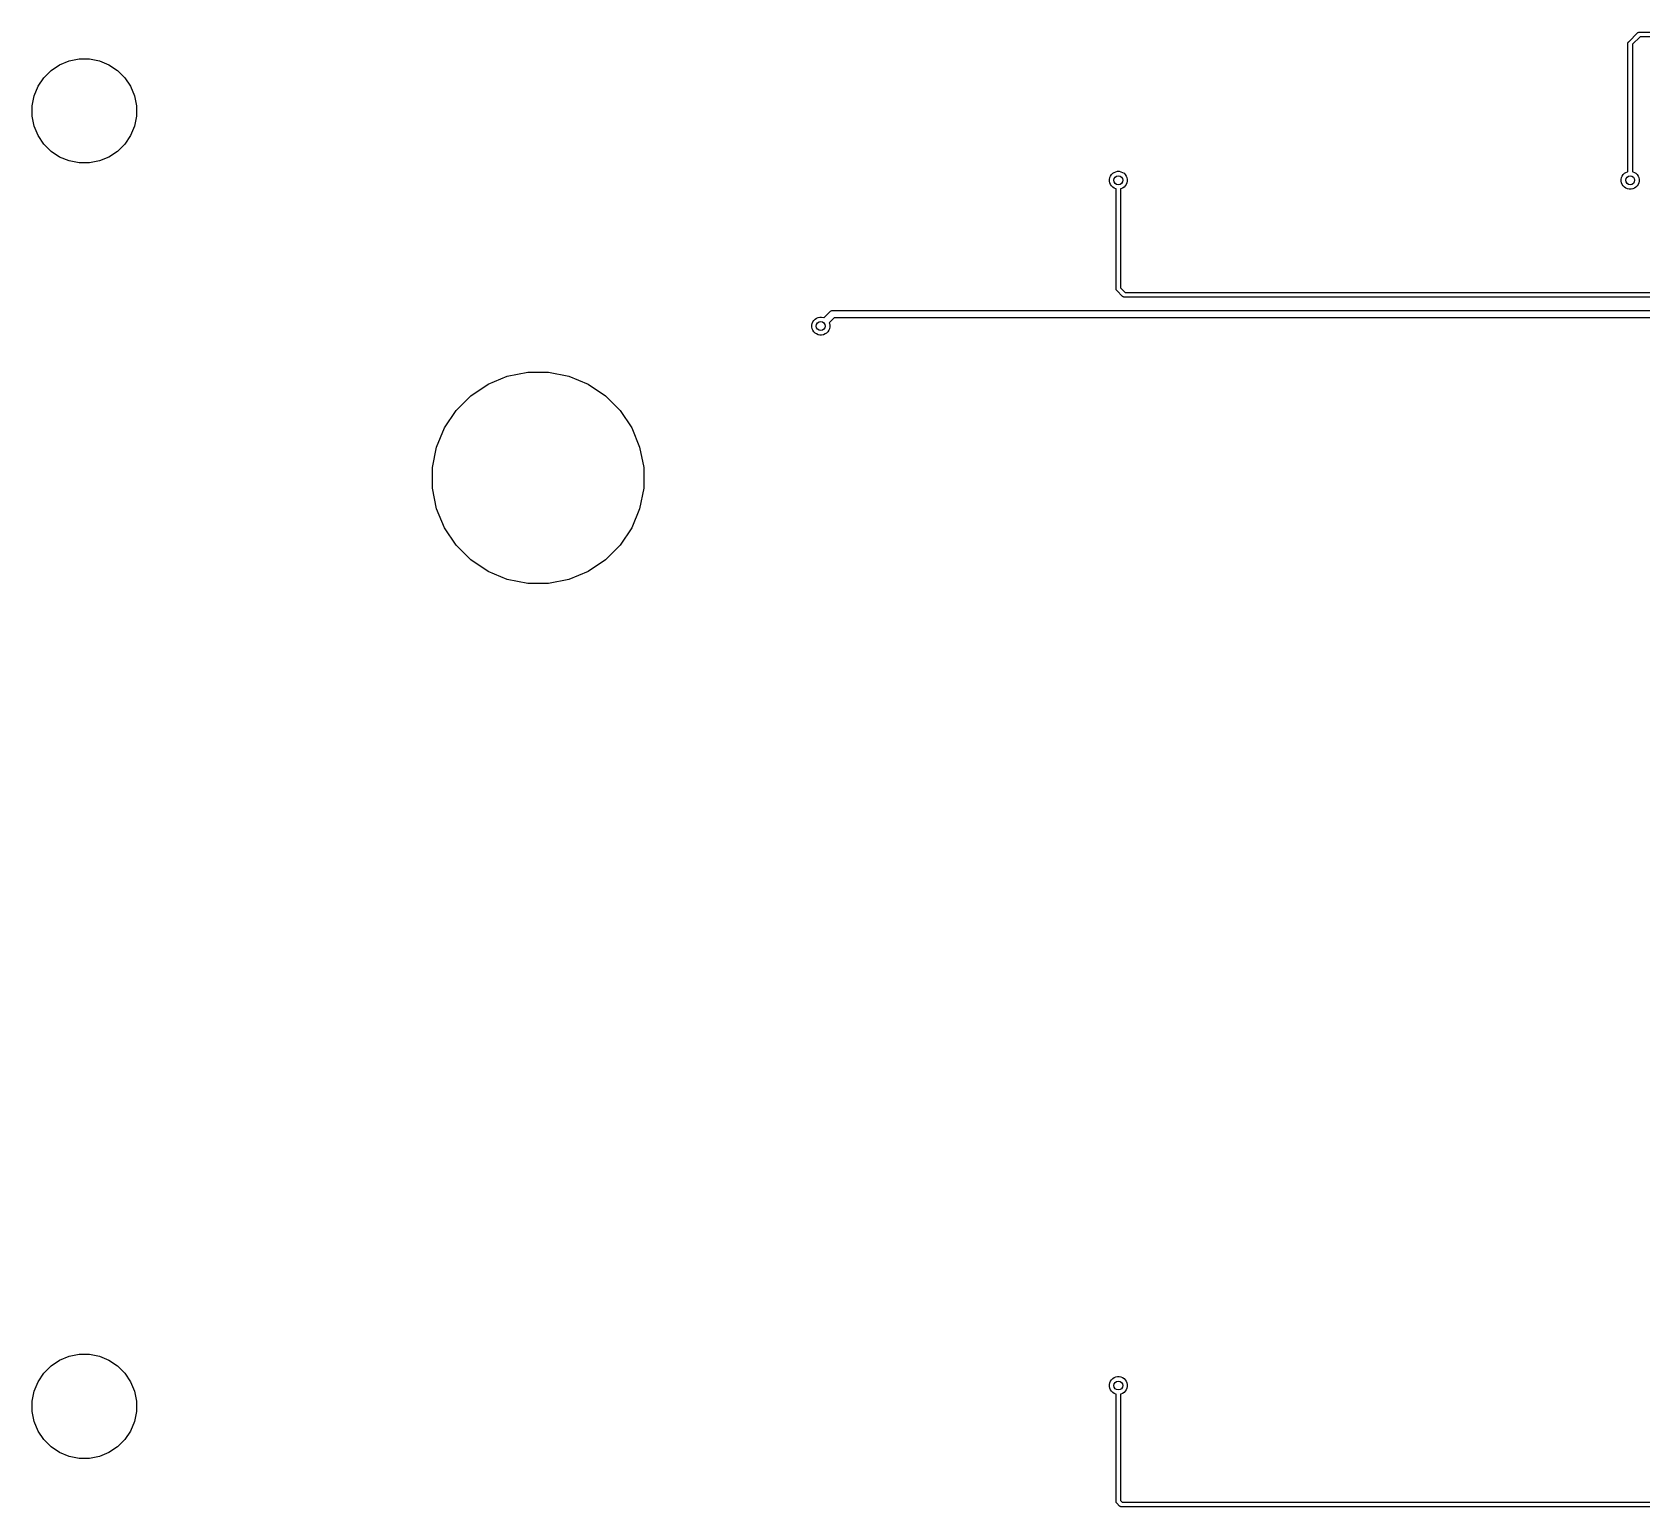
# Model space of a CAD drawing. Extents: x 70 to 232, y -100 to -50.
# Drawn here: x 70.5 to 124.6, y -99.6 to -50 of the extents above; entities that cross this region are included whole.
import ezdxf

# ---------------------------------------------------------------- set-up
doc = ezdxf.new("R2010")
doc.units = 0
doc.layers.add('BLACK', color=7, linetype='CONTINUOUS')

msp = doc.modelspace()

# ---------------------------------------------------------------- linework, layer by layer
at = {"layer": 'BLACK', "linetype": 'CONTINUOUS'}
for p, q in [((124.15, -50.3444), (124.444, -50.0496)), ((124.531, -50.175), (124.275, -50.4311)), ((124.444, -50.0496), (124.447, -50.0467)), ((124.447, -50.0467), (124.458, -50.0373)), ((124.458, -50.0373), (124.471, -50.0304)), ((124.471, -50.0304), (124.485, -50.0261)), ((124.485, -50.0261), (124.496, -50.025)), ((124.496, -50.025), (124.5, -50.0246)), ((124.496, -50.025), (124.496, -50.025)), ((124.5, -50.0246), (124.504, -50.025)), ((124.504, -50.025), (221.596, -50.025)), ((221.569, -50.175), (124.531, -50.175)), ((124.125, -50.3963), (124.126, -50.3853)), ((124.125, -50.4), (124.125, -50.3963)), ((124.125, -50.4037), (124.125, -50.4)), ((124.125, -54.709), (124.125, -50.4037)), ((124.126, -50.3853), (124.13, -50.3712)), ((124.13, -50.3712), (124.137, -50.3581)), ((124.137, -50.3581), (124.147, -50.3467)), ((124.147, -50.3467), (124.15, -50.3444)), ((124.275, -50.4311), (124.275, -54.709)), ((70.8907, -51.5544), (71.1344, -51.3107)), ((71.1344, -51.3107), (71.4211, -51.1192)), ((71.4211, -51.1192), (71.7395, -50.9873)), ((71.7395, -50.9873), (72.0776, -50.92)), ((72.0776, -50.92), (72.4224, -50.92)), ((72.4224, -50.92), (72.7605, -50.9873)), ((72.7605, -50.9873), (73.0789, -51.1192)), ((73.0789, -51.1192), (73.3656, -51.3107)), ((73.3656, -51.3107), (73.6093, -51.5544)), ((70.5673, -52.1595), (70.6992, -51.8411)), ((70.6992, -51.8411), (70.8907, -51.5544)), ((73.6093, -51.5544), (73.8008, -51.8411)), ((73.8008, -51.8411), (73.9327, -52.1595)), ((70.5, -52.4976), (70.5673, -52.1595)), ((73.9327, -52.1595), (74, -52.4976)), ((70.5, -52.8424), (70.5, -52.4976)), ((70.5673, -53.1805), (70.5, -52.8424)), ((74, -52.8424), (73.9327, -53.1805)), ((74, -52.4976), (74, -52.8424)), ((70.6992, -53.4989), (70.5673, -53.1805)), ((70.8907, -53.7856), (70.6992, -53.4989)), ((73.8008, -53.4989), (73.6093, -53.7856)), ((73.9327, -53.1805), (73.8008, -53.4989)), ((71.1344, -54.0293), (70.8907, -53.7856)), ((71.4211, -54.2208), (71.1344, -54.0293)), ((73.3656, -54.0293), (73.0789, -54.2208)), ((73.6093, -53.7856), (73.3656, -54.0293)), ((71.7395, -54.3527), (71.4211, -54.2208)), ((72.0776, -54.42), (71.7395, -54.3527)), ((72.4224, -54.42), (72.0776, -54.42)), ((72.7605, -54.3527), (72.4224, -54.42)), ((73.0789, -54.2208), (72.7605, -54.3527)), ((106.7, -54.9705), (106.712, -54.9125)), ((106.7, -55.0295), (106.7, -54.9705)), ((106.712, -55.0875), (106.7, -55.0295)), ((106.712, -54.9125), (106.734, -54.8579)), ((106.734, -55.1421), (106.712, -55.0875)), ((106.734, -54.8579), (106.767, -54.8088)), ((106.767, -55.1912), (106.734, -55.1421)), ((106.767, -54.8088), (106.809, -54.767)), ((106.809, -54.767), (106.858, -54.7341)), ((106.858, -54.7341), (106.912, -54.7115)), ((106.912, -54.7115), (106.97, -54.7)), ((106.97, -54.7), (107.03, -54.7)), ((107.03, -54.7), (107.088, -54.7115)), ((107.088, -54.7115), (107.142, -54.7341)), ((107.142, -54.7341), (107.191, -54.767)), ((107.191, -54.767), (107.233, -54.8088)), ((107.233, -54.8088), (107.266, -54.8579)), ((107.266, -55.1421), (107.233, -55.1912)), ((107.266, -54.8579), (107.288, -54.9125)), ((107.288, -55.0875), (107.266, -55.1421)), ((107.288, -54.9125), (107.3, -54.9705)), ((107.3, -55.0295), (107.288, -55.0875)), ((107.3, -54.9705), (107.3, -55.0295)), ((123.9, -54.9705), (123.912, -54.9125)), ((123.9, -55.0295), (123.9, -54.9705)), ((123.912, -55.0875), (123.9, -55.0295)), ((123.912, -54.9125), (123.934, -54.8579)), ((123.934, -55.1421), (123.912, -55.0875)), ((123.934, -54.8579), (123.967, -54.8088)), ((123.967, -55.1912), (123.934, -55.1421)), ((123.967, -54.8088), (124.009, -54.767)), ((124.009, -54.767), (124.058, -54.7341)), ((124.058, -54.7341), (124.112, -54.7115)), ((124.112, -54.7115), (124.125, -54.709)), ((124.275, -54.709), (124.288, -54.7115)), ((124.288, -54.7115), (124.342, -54.7341)), ((124.342, -54.7341), (124.391, -54.767)), ((124.391, -54.767), (124.433, -54.8088)), ((124.433, -54.8088), (124.466, -54.8579)), ((124.466, -55.1421), (124.433, -55.1912)), ((124.466, -54.8579), (124.488, -54.9125)), ((124.488, -55.0875), (124.466, -55.1421)), ((124.488, -54.9125), (124.5, -54.9705)), ((124.5, -55.0295), (124.488, -55.0875)), ((124.5, -54.9705), (124.5, -55.0295)), ((106.809, -55.233), (106.767, -55.1912)), ((106.858, -55.2659), (106.809, -55.233)), ((106.912, -55.2885), (106.858, -55.2659)), ((106.925, -55.291), (106.912, -55.2885)), ((106.925, -58.6463), (106.925, -55.291)), ((107.088, -55.2885), (107.075, -55.291)), ((107.075, -55.291), (107.075, -58.6189)), ((107.142, -55.2659), (107.088, -55.2885)), ((107.191, -55.233), (107.142, -55.2659)), ((107.233, -55.1912), (107.191, -55.233)), ((124.009, -55.233), (123.967, -55.1912)), ((124.058, -55.2659), (124.009, -55.233)), ((124.112, -55.2885), (124.058, -55.2659)), ((124.17, -55.3), (124.112, -55.2885)), ((124.23, -55.3), (124.17, -55.3)), ((124.288, -55.2885), (124.23, -55.3)), ((124.342, -55.2659), (124.288, -55.2885)), ((124.391, -55.233), (124.342, -55.2659)), ((124.433, -55.1912), (124.391, -55.233)), ((106.925, -58.65), (106.925, -58.6463)), ((106.925, -58.6537), (106.925, -58.65)), ((106.926, -58.6647), (106.925, -58.6537)), ((106.925, -58.6537), (106.925, -58.6537)), ((106.93, -58.6788), (106.926, -58.6647)), ((106.937, -58.6919), (106.93, -58.6788)), ((106.947, -58.7033), (106.937, -58.6919)), ((106.95, -58.7056), (106.947, -58.7033)), ((107.144, -58.9004), (106.95, -58.7056)), ((107.075, -58.6189), (107.231, -58.775)), ((107.147, -58.9033), (107.144, -58.9004)), ((107.15, -58.9056), (107.147, -58.9033)), ((107.158, -58.9127), (107.15, -58.9056)), ((107.171, -58.9196), (107.158, -58.9127)), ((107.185, -58.9239), (107.171, -58.9196)), ((107.2, -58.9254), (107.185, -58.9239)), ((107.204, -58.925), (107.2, -58.9254)), ((192.996, -58.925), (107.204, -58.925)), ((107.231, -58.775), (192.925, -58.775)), ((97.1046, -59.6186), (97.3073, -59.4159)), ((97.3073, -59.4159), (97.3112, -59.4112)), ((97.3112, -59.4112), (97.3244, -59.4004)), ((97.3244, -59.4004), (97.3302, -59.3956)), ((97.3302, -59.3956), (97.3519, -59.384)), ((97.3519, -59.384), (97.3528, -59.3837)), ((97.3528, -59.3837), (97.3755, -59.3768)), ((97.3755, -59.3768), (97.3939, -59.375)), ((97.3939, -59.375), (97.4, -59.3744)), ((97.3939, -59.375), (97.3939, -59.375)), ((97.4, -59.3744), (97.4061, -59.375)), ((97.4061, -59.375), (213.794, -59.375)), ((96.7, -59.8705), (96.7115, -59.8125)), ((96.7, -59.9295), (96.7, -59.8705)), ((96.7115, -59.9875), (96.7, -59.9295)), ((96.7115, -59.8125), (96.7341, -59.7579)), ((96.7341, -60.0421), (96.7115, -59.9875)), ((96.7341, -59.7579), (96.767, -59.7088)), ((96.767, -59.7088), (96.8088, -59.667)), ((96.8088, -59.667), (96.8579, -59.6341)), ((96.8579, -59.6341), (96.9125, -59.6115)), ((96.9125, -59.6115), (96.9705, -59.6)), ((96.9705, -59.6), (97.0295, -59.6)), ((97.0295, -59.6), (97.0875, -59.6115)), ((97.0875, -59.6115), (97.1046, -59.6186)), ((97.2885, -59.9875), (97.2659, -60.0421)), ((97.4518, -59.625), (97.2814, -59.7954)), ((97.2814, -59.7954), (97.2885, -59.8125)), ((97.2885, -59.8125), (97.3, -59.8705)), ((97.3, -59.9295), (97.2885, -59.9875)), ((97.3, -59.8705), (97.3, -59.9295)), ((213.748, -59.625), (97.4518, -59.625)), ((96.767, -60.0912), (96.7341, -60.0421)), ((96.8088, -60.133), (96.767, -60.0912)), ((96.8579, -60.1659), (96.8088, -60.133)), ((96.9125, -60.1885), (96.8579, -60.1659)), ((96.9705, -60.2), (96.9125, -60.1885)), ((97.0295, -60.2), (96.9705, -60.2)), ((97.0875, -60.1885), (97.0295, -60.2)), ((97.1421, -60.1659), (97.0875, -60.1885)), ((97.1912, -60.133), (97.1421, -60.1659)), ((97.233, -60.0912), (97.1912, -60.133)), ((97.2659, -60.0421), (97.233, -60.0912)), ((85.8184, -61.854), (86.4645, -61.5864)), ((86.4645, -61.5864), (87.1504, -61.45)), ((87.1504, -61.45), (87.8496, -61.45)), ((87.8496, -61.45), (88.5355, -61.5864)), ((88.5355, -61.5864), (89.1816, -61.854)), ((85.237, -62.2425), (85.8184, -61.854)), ((89.1816, -61.854), (89.763, -62.2425)), ((84.354, -63.3184), (84.7425, -62.737)), ((84.7425, -62.737), (85.237, -62.2425)), ((89.763, -62.2425), (90.2575, -62.737)), ((90.2575, -62.737), (90.646, -63.3184)), ((84.0864, -63.9645), (84.354, -63.3184)), ((90.646, -63.3184), (90.9136, -63.9645)), ((83.95, -64.6504), (84.0864, -63.9645)), ((90.9136, -63.9645), (91.05, -64.6504)), ((83.95, -65.3496), (83.95, -64.6504)), ((91.05, -64.6504), (91.05, -65.3496)), ((84.0864, -66.0355), (83.95, -65.3496)), ((91.05, -65.3496), (90.9136, -66.0355)), ((84.354, -66.6816), (84.0864, -66.0355)), ((90.9136, -66.0355), (90.646, -66.6816)), ((84.7425, -67.263), (84.354, -66.6816)), ((90.646, -66.6816), (90.2575, -67.263)), ((85.237, -67.7575), (84.7425, -67.263)), ((90.2575, -67.263), (89.763, -67.7575)), ((85.8184, -68.146), (85.237, -67.7575)), ((86.4645, -68.4136), (85.8184, -68.146)), ((89.1816, -68.146), (88.5355, -68.4136)), ((89.763, -67.7575), (89.1816, -68.146)), ((87.1504, -68.55), (86.4645, -68.4136)), ((87.8496, -68.55), (87.1504, -68.55)), ((88.5355, -68.4136), (87.8496, -68.55)), ((71.1344, -94.8407), (71.4211, -94.6492)), ((71.4211, -94.6492), (71.7395, -94.5173)), ((71.7395, -94.5173), (72.0776, -94.45)), ((72.0776, -94.45), (72.4224, -94.45)), ((72.4224, -94.45), (72.7605, -94.5173)), ((72.7605, -94.5173), (73.0789, -94.6492)), ((73.0789, -94.6492), (73.3656, -94.8407)), ((70.6992, -95.3711), (70.8907, -95.0844)), ((70.8907, -95.0844), (71.1344, -94.8407)), ((73.3656, -94.8407), (73.6093, -95.0844)), ((73.6093, -95.0844), (73.8008, -95.3711)), ((70.5, -96.0276), (70.5673, -95.6895)), ((70.5673, -95.6895), (70.6992, -95.3711)), ((73.8008, -95.3711), (73.9327, -95.6895)), ((73.9327, -95.6895), (74, -96.0276)), ((106.7, -95.4705), (106.712, -95.4125)), ((106.7, -95.5295), (106.7, -95.4705)), ((106.712, -95.5875), (106.7, -95.5295)), ((106.712, -95.4125), (106.734, -95.3579)), ((106.734, -95.6421), (106.712, -95.5875)), ((106.734, -95.3579), (106.767, -95.3088)), ((106.767, -95.6912), (106.734, -95.6421)), ((106.767, -95.3088), (106.809, -95.267)), ((106.809, -95.733), (106.767, -95.6912)), ((106.809, -95.267), (106.858, -95.2341)), ((106.858, -95.7659), (106.809, -95.733)), ((106.858, -95.2341), (106.912, -95.2115)), ((106.912, -95.2115), (106.97, -95.2)), ((106.97, -95.2), (107.03, -95.2)), ((107.03, -95.2), (107.088, -95.2115)), ((107.088, -95.2115), (107.142, -95.2341)), ((107.142, -95.2341), (107.191, -95.267)), ((107.191, -95.733), (107.142, -95.7659)), ((107.191, -95.267), (107.233, -95.3088)), ((107.233, -95.6912), (107.191, -95.733)), ((107.233, -95.3088), (107.266, -95.3579)), ((107.266, -95.6421), (107.233, -95.6912)), ((107.266, -95.3579), (107.288, -95.4125)), ((107.288, -95.5875), (107.266, -95.6421)), ((107.288, -95.4125), (107.3, -95.4705)), ((107.3, -95.5295), (107.288, -95.5875)), ((107.3, -95.4705), (107.3, -95.5295)), ((70.5, -96.3724), (70.5, -96.0276)), ((74, -96.0276), (74, -96.3724)), ((106.912, -95.7885), (106.858, -95.7659)), ((106.925, -95.791), (106.912, -95.7885)), ((106.925, -99.3963), (106.925, -95.791)), ((107.088, -95.7885), (107.075, -95.791)), ((107.075, -95.791), (107.075, -99.3689)), ((107.142, -95.7659), (107.088, -95.7885)), ((70.5673, -96.7105), (70.5, -96.3724)), ((70.6992, -97.0289), (70.5673, -96.7105)), ((73.9327, -96.7105), (73.8008, -97.0289)), ((74, -96.3724), (73.9327, -96.7105)), ((70.8907, -97.3156), (70.6992, -97.0289)), ((71.1344, -97.5593), (70.8907, -97.3156)), ((73.6093, -97.3156), (73.3656, -97.5593)), ((73.8008, -97.0289), (73.6093, -97.3156)), ((71.4211, -97.7508), (71.1344, -97.5593)), ((71.7395, -97.8827), (71.4211, -97.7508)), ((72.0776, -97.95), (71.7395, -97.8827)), ((72.7605, -97.8827), (72.4224, -97.95)), ((73.0789, -97.7508), (72.7605, -97.8827)), ((73.3656, -97.5593), (73.0789, -97.7508)), ((72.4224, -97.95), (72.0776, -97.95)), ((106.925, -99.4), (106.925, -99.3963)), ((106.926, -99.4147), (106.925, -99.4)), ((106.93, -99.4288), (106.926, -99.4147)), ((106.937, -99.4419), (106.93, -99.4288)), ((106.93, -99.4288), (106.93, -99.4288)), ((106.947, -99.4533), (106.937, -99.4419)), ((106.95, -99.4556), (106.947, -99.4533)), ((107.044, -99.5504), (106.95, -99.4556)), ((107.075, -99.3689), (107.131, -99.425)), ((107.131, -99.425), (192.769, -99.425)), ((107.047, -99.5533), (107.044, -99.5504)), ((107.058, -99.5627), (107.047, -99.5533)), ((107.071, -99.5696), (107.058, -99.5627)), ((107.085, -99.5739), (107.071, -99.5696)), ((107.096, -99.575), (107.085, -99.5739)), ((107.1, -99.5754), (107.096, -99.575)), ((107.096, -99.575), (107.096, -99.575)), ((107.104, -99.575), (107.1, -99.5754)), ((192.796, -99.575), (107.104, -99.575))]:
    msp.add_line(p, q, dxfattribs=at)
at = {"layer": 'BLACK'}
for centre in [(107, -55), (124.2, -55), (97, -59.9), (107, -95.5)]:
    msp.add_circle(centre, 0.15, dxfattribs=at)

doc.saveas('drawing.dxf')
